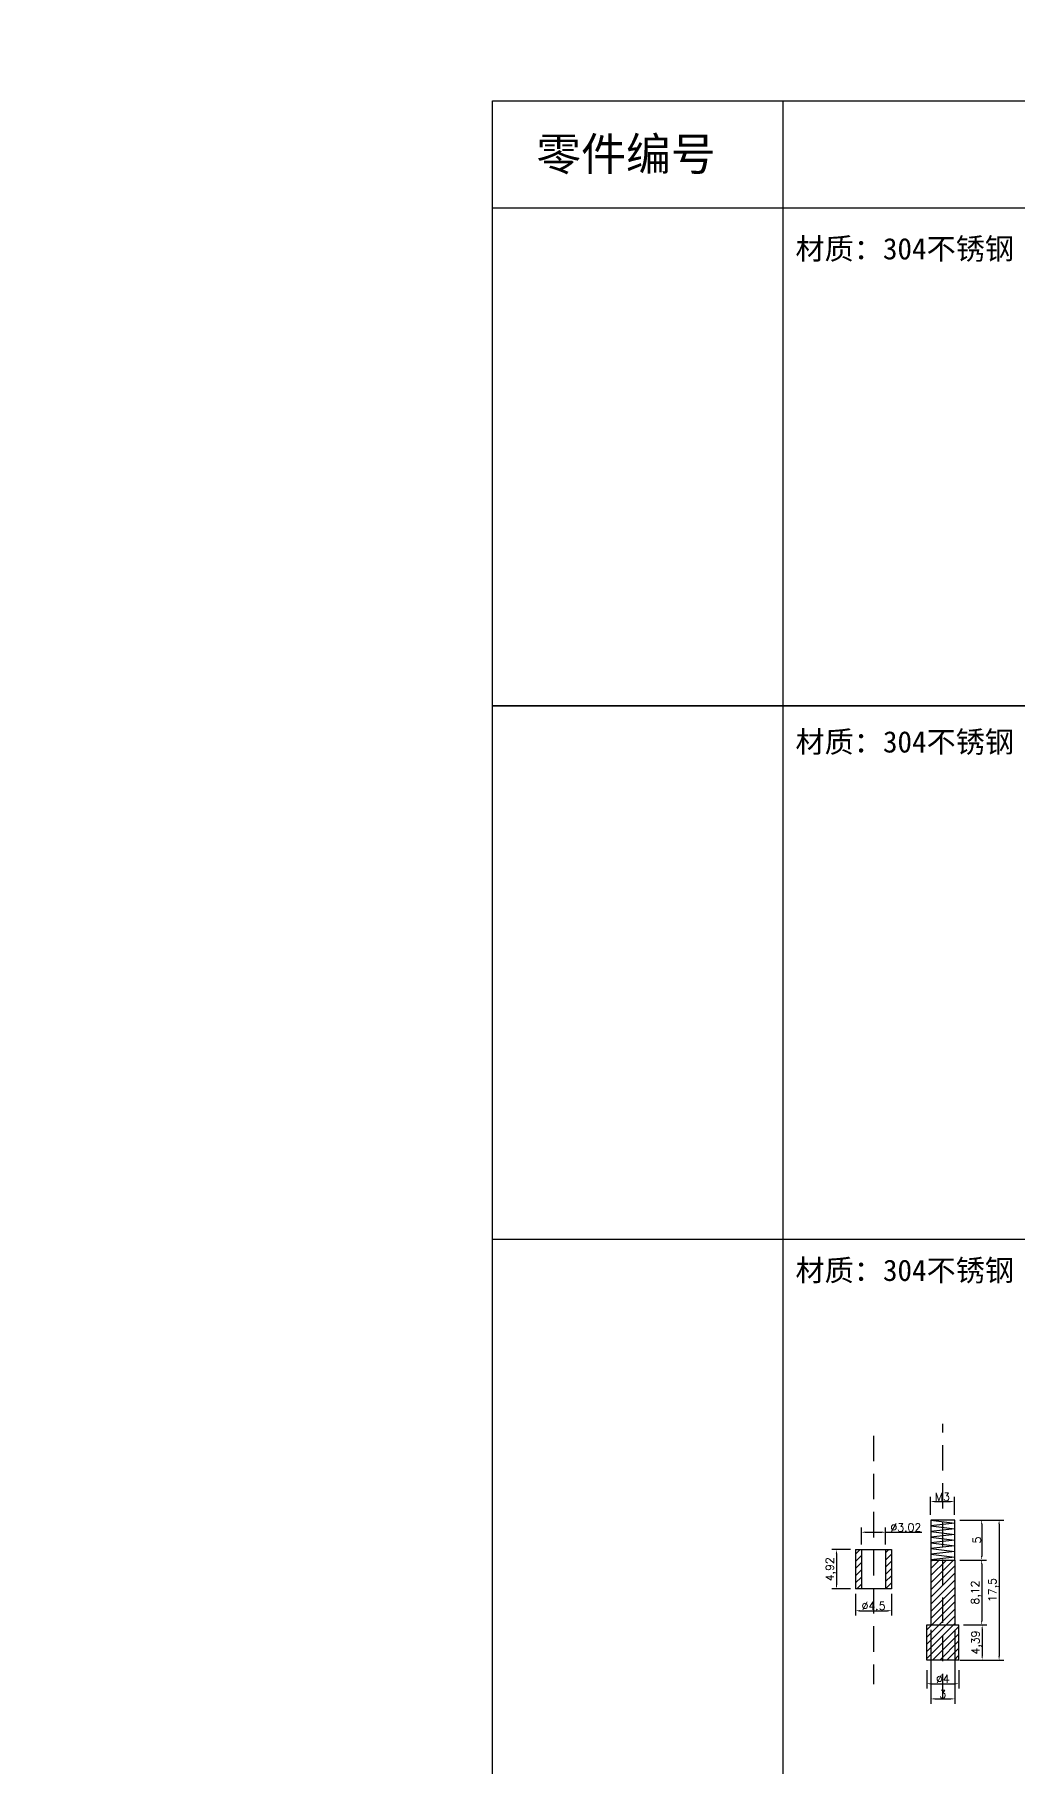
# Model space of a CAD drawing. Header units: millimetres. Extents: x 6817 to 10425, y -2870 to -164.
# Drawn here: x 10072.2 to 10195.1, y -986.2 to -769.8 of the extents above; entities that cross this region are included whole.
import ezdxf

# ---------------------------------------------------------------- set-up
doc = ezdxf.new("R2010")
doc.units = ezdxf.units.MM
doc.linetypes.add('HIDDEN', pattern=[9.525, 6.35, -3.175])
doc.layers.add('图层2', color=108, linetype='Continuous')
doc.styles.get("Standard").update_dxf_attribs({"font": 'txt', "bigfont": 'gbcbig.shx'})
doc.dimstyles.new('ISO-25', dxfattribs={"dimtxt": 1, "dimasz": 0.5, "dimexe": 0.6, "dimexo": 0.625, "dimgap": 0.1, "dimtad": 1, "dimtxsty": 'Standard', "dimcen": 2.5, "dimadec": 0, "dimazin": 0, "dimtfac": 1, "dimtmove": 0, "dimatfit": 3, "dimfxl": 1, "dimarcsym": 0})

# ---------------------------------------------------------------- blocks, each defined once
blk = doc.blocks.new('*D268')
at = {"layer": 'Defpoints', "color": 0, "linetype": 'ByBlock', "transparency": 16777216}
for p in [(10187.18, -953.11), (10184.18, -955.42), (10187.18, -955.42)]:
    blk.add_point(p, dxfattribs=at)
at = {"layer": '图层2', "color": 0, "linetype": 'ByBlock', "lineweight": -2, "transparency": 16777216}
for p, q in [((10184.18, -954.79), (10184.18, -952.51)), ((10184.68, -953.11), (10186.68, -953.11)), ((10187.18, -954.79), (10187.18, -952.51))]:
    blk.add_line(p, q, dxfattribs=at)
at = {"layer": '图层2', "color": 0, "linetype": 'ByBlock', "transparency": 16777216}
for points in [[(10184.68, -953.02), (10184.68, -953.19), (10184.18, -953.11)], [(10186.68, -953.02), (10186.68, -953.19), (10187.18, -953.11)]]:
    blk.add_solid(points, dxfattribs=at)
at = {"layer": '图层2', "color": 0, "linetype": 'ByBlock', "transparency": 16777216, "insert": (10185.68, -952.51), "char_height": 1, "attachment_point": 5}
blk.add_mtext('M3', dxfattribs=at)
blk = doc.blocks.new('*D269')
at = {"layer": 'Defpoints', "color": 0, "linetype": 'ByBlock', "transparency": 16777216}
for p in [(10187.24, -955.42), (10187.24, -960.42), (10190.59, -960.42)]:
    blk.add_point(p, dxfattribs=at)
at = {"layer": '图层2', "color": 0, "linetype": 'ByBlock', "lineweight": -2, "transparency": 16777216}
for p, q in [((10187.87, -955.42), (10191.19, -955.42)), ((10190.59, -955.92), (10190.59, -959.92)), ((10187.87, -960.42), (10191.19, -960.42))]:
    blk.add_line(p, q, dxfattribs=at)
at = {"layer": '图层2', "color": 0, "linetype": 'ByBlock', "transparency": 16777216}
for points in [[(10190.51, -955.92), (10190.67, -955.92), (10190.59, -955.42)], [(10190.51, -959.92), (10190.67, -959.92), (10190.59, -960.42)]]:
    blk.add_solid(points, dxfattribs=at)
at = {"layer": '图层2', "color": 0, "linetype": 'ByBlock', "transparency": 16777216, "insert": (10189.99, -957.92), "char_height": 1, "attachment_point": 5, "rotation": 90}
blk.add_mtext('5', dxfattribs=at)
blk = doc.blocks.new('*D270')
at = {"layer": 'Defpoints', "color": 0, "linetype": 'ByBlock', "transparency": 16777216}
for p in [(10187.24, -960.42), (10187.68, -968.53), (10190.59, -968.53)]:
    blk.add_point(p, dxfattribs=at)
at = {"layer": '图层2', "color": 0, "linetype": 'ByBlock', "lineweight": -2, "transparency": 16777216}
for p, q in [((10187.87, -960.42), (10191.19, -960.42)), ((10190.59, -960.92), (10190.59, -968.03)), ((10188.31, -968.53), (10191.19, -968.53))]:
    blk.add_line(p, q, dxfattribs=at)
at = {"layer": '图层2', "color": 0, "linetype": 'ByBlock', "transparency": 16777216}
for points in [[(10190.51, -960.92), (10190.67, -960.92), (10190.59, -960.42)], [(10190.51, -968.03), (10190.67, -968.03), (10190.59, -968.53)]]:
    blk.add_solid(points, dxfattribs=at)
at = {"layer": '图层2', "color": 0, "linetype": 'ByBlock', "transparency": 16777216, "insert": (10189.91, -964.48), "char_height": 1, "attachment_point": 5, "rotation": 90}
blk.add_mtext('8,12', dxfattribs=at)
blk = doc.blocks.new('*D271')
at = {"layer": 'Defpoints', "color": 0, "linetype": 'ByBlock', "transparency": 16777216}
for p in [(10187.74, -968.53), (10187.74, -972.92), (10190.65, -972.92)]:
    blk.add_point(p, dxfattribs=at)
at = {"layer": '图层2', "color": 0, "linetype": 'ByBlock', "lineweight": -2, "transparency": 16777216}
for p, q in [((10188.37, -968.53), (10191.25, -968.53)), ((10190.65, -969.03), (10190.65, -972.42)), ((10188.37, -972.92), (10191.25, -972.92))]:
    blk.add_line(p, q, dxfattribs=at)
at = {"layer": '图层2', "color": 0, "linetype": 'ByBlock', "transparency": 16777216}
for points in [[(10190.57, -969.03), (10190.73, -969.03), (10190.65, -968.53)], [(10190.57, -972.42), (10190.73, -972.42), (10190.65, -972.92)]]:
    blk.add_solid(points, dxfattribs=at)
at = {"layer": '图层2', "color": 0, "linetype": 'ByBlock', "transparency": 16777216, "insert": (10189.97, -970.73), "char_height": 1, "attachment_point": 5, "rotation": 90}
blk.add_mtext('4,39', dxfattribs=at)
blk = doc.blocks.new('*D272')
at = {"layer": 'Defpoints', "color": 0, "linetype": 'ByBlock', "transparency": 16777216}
for p in [(10183.74, -973.53), (10187.74, -973.53), (10187.74, -975.87)]:
    blk.add_point(p, dxfattribs=at)
at = {"layer": '图层2', "color": 0, "linetype": 'ByBlock', "lineweight": -2, "transparency": 16777216}
for p, q in [((10183.74, -974.16), (10183.74, -976.47)), ((10184.24, -975.87), (10187.24, -975.87)), ((10187.74, -974.16), (10187.74, -976.47))]:
    blk.add_line(p, q, dxfattribs=at)
at = {"layer": '图层2', "color": 0, "linetype": 'ByBlock', "transparency": 16777216}
for points in [[(10184.24, -975.79), (10184.24, -975.96), (10183.74, -975.87)], [(10187.24, -975.79), (10187.24, -975.96), (10187.74, -975.87)]]:
    blk.add_solid(points, dxfattribs=at)
at = {"layer": '图层2', "color": 0, "linetype": 'ByBlock', "transparency": 16777216, "insert": (10185.74, -975.27), "char_height": 1, "attachment_point": 5}
blk.add_mtext('%%C4', dxfattribs=at)
blk = doc.blocks.new('*D273')
at = {"layer": 'Defpoints', "color": 0, "linetype": 'ByBlock', "transparency": 16777216}
for p in [(10178.59, -956.94), (10175.57, -959.12), (10178.59, -959.12)]:
    blk.add_point(p, dxfattribs=at)
at = {"layer": '图层2', "color": 0, "linetype": 'ByBlock', "lineweight": -2, "transparency": 16777216}
for p, q in [((10175.57, -958.49), (10175.57, -956.34)), ((10178.59, -958.49), (10178.59, -956.34)), ((10176.07, -956.94), (10178.09, -956.94)), ((10178.59, -956.94), (10183.12, -956.94))]:
    blk.add_line(p, q, dxfattribs=at)
at = {"layer": '图层2', "color": 0, "linetype": 'ByBlock', "transparency": 16777216}
for points in [[(10176.07, -956.86), (10176.07, -957.03), (10175.57, -956.94)], [(10178.09, -956.86), (10178.09, -957.03), (10178.59, -956.94)]]:
    blk.add_solid(points, dxfattribs=at)
at = {"layer": '图层2', "color": 0, "linetype": 'ByBlock', "transparency": 16777216, "insert": (10181.11, -956.34), "char_height": 1, "attachment_point": 5}
blk.add_mtext('%%C3.02', dxfattribs=at)
blk = doc.blocks.new('*D274')
at = {"layer": 'Defpoints', "color": 0, "linetype": 'ByBlock', "transparency": 16777216}
for p in [(10174.83, -964.03), (10179.33, -964.03), (10179.33, -966.75)]:
    blk.add_point(p, dxfattribs=at)
at = {"layer": '图层2', "color": 0, "linetype": 'ByBlock', "lineweight": -2, "transparency": 16777216}
for p, q in [((10174.83, -964.66), (10174.83, -967.35)), ((10179.33, -964.66), (10179.33, -967.35)), ((10175.33, -966.75), (10178.83, -966.75))]:
    blk.add_line(p, q, dxfattribs=at)
at = {"layer": '图层2', "color": 0, "linetype": 'ByBlock', "transparency": 16777216}
for points in [[(10175.33, -966.67), (10175.33, -966.84), (10174.83, -966.75)], [(10178.83, -966.67), (10178.83, -966.84), (10179.33, -966.75)]]:
    blk.add_solid(points, dxfattribs=at)
at = {"layer": '图层2', "color": 0, "linetype": 'ByBlock', "transparency": 16777216, "insert": (10177.08, -966.15), "char_height": 1, "attachment_point": 5}
blk.add_mtext('%%C4.5', dxfattribs=at)
blk = doc.blocks.new('*D275')
at = {"layer": 'Defpoints', "color": 0, "linetype": 'ByBlock', "transparency": 16777216}
for p in [(10174.83, -959.12), (10172.45, -964.03), (10174.83, -964.03)]:
    blk.add_point(p, dxfattribs=at)
at = {"layer": '图层2', "color": 0, "linetype": 'ByBlock', "lineweight": -2, "transparency": 16777216}
for p, q in [((10174.21, -959.12), (10171.85, -959.12)), ((10172.45, -959.62), (10172.45, -963.53)), ((10174.21, -964.03), (10171.85, -964.03))]:
    blk.add_line(p, q, dxfattribs=at)
at = {"layer": '图层2', "color": 0, "linetype": 'ByBlock', "transparency": 16777216}
for points in [[(10172.36, -959.62), (10172.53, -959.62), (10172.45, -959.12)], [(10172.36, -963.53), (10172.53, -963.53), (10172.45, -964.03)]]:
    blk.add_solid(points, dxfattribs=at)
at = {"layer": '图层2', "color": 0, "linetype": 'ByBlock', "transparency": 16777216, "insert": (10171.76, -961.57), "char_height": 1, "attachment_point": 5, "rotation": 90}
blk.add_mtext('4,92', dxfattribs=at)
blk = doc.blocks.new('*D1934')
at = {"layer": 'Defpoints', "color": 0, "linetype": 'ByBlock'}
for p in [(10187.24, -955.42), (10187.24, -972.92), (10192.77, -972.92)]:
    blk.add_point(p, dxfattribs=at)
at = {"layer": '图层2', "color": 0, "linetype": 'ByBlock', "lineweight": -2}
for p, q in [((10187.87, -955.42), (10193.37, -955.42)), ((10192.77, -955.92), (10192.77, -972.42)), ((10187.87, -972.92), (10193.37, -972.92))]:
    blk.add_line(p, q, dxfattribs=at)
at = {"layer": '图层2', "color": 0, "linetype": 'ByBlock'}
for points in [[(10192.68, -955.92), (10192.85, -955.92), (10192.77, -955.42)], [(10192.68, -972.42), (10192.85, -972.42), (10192.77, -972.92)]]:
    blk.add_solid(points, dxfattribs=at)
at = {"layer": '图层2', "color": 0, "linetype": 'ByBlock', "insert": (10192.08, -964.17), "char_height": 1, "attachment_point": 5, "rotation": 90}
blk.add_mtext('17,5', dxfattribs=at)
blk = doc.blocks.new('*D1954')
at = {"layer": 'Defpoints', "color": 0, "linetype": 'ByBlock'}
for p in [(10184.24, -968.53), (10187.24, -968.53), (10187.24, -977.77)]:
    blk.add_point(p, dxfattribs=at)
at = {"layer": '图层2', "color": 0, "linetype": 'ByBlock', "lineweight": -2}
for p, q in [((10184.24, -969.16), (10184.24, -978.37)), ((10187.24, -969.16), (10187.24, -978.37)), ((10184.74, -977.77), (10186.74, -977.77))]:
    blk.add_line(p, q, dxfattribs=at)
at = {"layer": '图层2', "color": 0, "linetype": 'ByBlock'}
for points in [[(10184.74, -977.68), (10184.74, -977.85), (10184.24, -977.77)], [(10186.74, -977.68), (10186.74, -977.85), (10187.24, -977.77)]]:
    blk.add_solid(points, dxfattribs=at)
at = {"layer": '图层2', "color": 0, "linetype": 'ByBlock', "insert": (10185.74, -977.17), "char_height": 1, "attachment_point": 5}
blk.add_mtext('3', dxfattribs=at)
blk = doc.blocks.new('*D2126')
at = {"layer": 'Defpoints', "color": 0, "linetype": 'ByBlock'}
for p in [(10223.66, -339.2), (10223.66, -344.88), (10247.6, -344.88)]:
    blk.add_point(p, dxfattribs=at)
at = {"layer": 'Defpoints', "color": 0, "linetype": 'ByBlock', "transparency": 16777216}
for p in [(8490.81, -2490.52), (8490.81, -2500.59), (8495.81, -2500.59)]:
    blk.add_point(p, dxfattribs=at)
at = {"layer": '图层2', "color": 0, "linetype": 'ByBlock', "lineweight": -2}
for p, q in [((10224.28, -339.2), (10248.2, -339.2)), ((10247.6, -339.7), (10247.6, -344.38)), ((10224.28, -344.88), (10248.2, -344.88))]:
    blk.add_line(p, q, dxfattribs=at)
at = {"layer": '图层2', "color": 0, "linetype": 'ByBlock', "lineweight": -2, "transparency": 16777216}
for p, q in [((8490.81, -2499.97), (8490.81, -2489.92)), ((8495.31, -2490.52), (8491.31, -2490.52)), ((8495.81, -2499.97), (8495.81, -2489.92))]:
    blk.add_line(p, q, dxfattribs=at)
at = {"layer": '图层2', "color": 0, "linetype": 'ByBlock'}
for points in [[(10247.52, -339.7), (10247.69, -339.7), (10247.6, -339.2)], [(10247.52, -344.38), (10247.69, -344.38), (10247.6, -344.88)]]:
    blk.add_solid(points, dxfattribs=at)
at = {"layer": '图层2', "color": 0, "linetype": 'ByBlock', "transparency": 16777216}
for points in [[(8491.31, -2490.44), (8491.31, -2490.6), (8490.81, -2490.52)], [(8495.31, -2490.44), (8495.31, -2490.6), (8495.81, -2490.52)]]:
    blk.add_solid(points, dxfattribs=at)
at = {"layer": '图层2', "color": 0, "linetype": 'ByBlock', "insert": (10246.92, -342.04), "char_height": 1, "attachment_point": 5, "rotation": 90}
blk.add_mtext('5,67', dxfattribs=at)
at = {"layer": '图层2', "color": 0, "linetype": 'ByBlock', "transparency": 16777216, "insert": (8493.31, -2489.17), "char_height": 2.5, "attachment_point": 5}
blk.add_mtext('5', dxfattribs=at)
blk = doc.blocks.new('*D2135')
at = {"layer": 'Defpoints', "color": 0, "linetype": 'ByBlock'}
for p in [(10217.81, -308.87), (10215.31, -322.35), (10217.81, -322.35), (8520.7, -2501.9), (8521.32, -2502.94), (8521.92, -2501.88), (8534.07, -2513.08), (8534.07, -2513.08)]:
    blk.add_point(p, dxfattribs=at)
at = {"layer": '图层2', "color": 0, "linetype": 'ByBlock', "lineweight": -2}
for p, q in [((10215.31, -321.73), (10215.31, -308.27)), ((10215.81, -308.87), (10217.31, -308.87)), ((10217.81, -321.73), (10217.81, -308.27)), ((8521.46, -2501.45), (8520.82, -2500.86)), ((8521.6, -2500.9), (8522.67, -2499.8)), ((8520.84, -2502.55), (8519.96, -2501.85))]:
    blk.add_line(p, q, dxfattribs=at)
for start, end in [(135.6492, 137.293), (138.9369, 139.8318)]:
    blk.add_arc((8534.07, -2513.08), 17.43, start, end, dxfattribs=at)
at = {"layer": '图层2', "color": 0, "linetype": 'ByBlock'}
for points in [[(10215.81, -308.79), (10215.81, -308.96), (10215.31, -308.87)], [(10217.31, -308.79), (10217.31, -308.96), (10217.81, -308.87)], [(8520.86, -2501.58), (8520.99, -2501.69), (8521.26, -2501.26)], [(8520.81, -2501.89), (8520.68, -2501.79), (8520.43, -2502.23)]]:
    blk.add_solid(points, dxfattribs=at)
at = {"layer": '图层2', "color": 0, "linetype": 'ByBlock', "insert": (10216.56, -308.19), "char_height": 1, "attachment_point": 5}
blk.add_mtext('2,5', dxfattribs=at)
at = {"layer": '图层2', "color": 0, "linetype": 'ByBlock', "insert": (8521.71, -2499.93), "char_height": 1, "attachment_point": 5, "rotation": 45.6492}
blk.add_mtext('4°', dxfattribs=at)
blk = doc.blocks.new('*D2136')
at = {"layer": 'Defpoints', "color": 0, "linetype": 'ByBlock'}
for p in [(10215.31, -305.16), (10187.99, -322.35), (10215.31, -322.35), (8518.44, -2501.94), (8521.32, -2502.94), (8518.95, -2504.56), (8534.07, -2513.08), (8534.07, -2513.08)]:
    blk.add_point(p, dxfattribs=at)
at = {"layer": '图层2', "color": 0, "linetype": 'ByBlock', "lineweight": -2}
for p, q in [((10187.99, -321.73), (10187.99, -304.56)), ((10215.31, -321.73), (10215.31, -304.56)), ((10188.49, -305.16), (10214.81, -305.16)), ((8520.84, -2502.55), (8518.59, -2500.76)), ((8518.41, -2504.25), (8516.83, -2503.36))]:
    blk.add_line(p, q, dxfattribs=at)
blk.add_arc((8534.07, -2513.08), 19.19, 142.9688, 149.0795, dxfattribs=at)
at = {"layer": '图层2', "color": 0, "linetype": 'ByBlock'}
for points in [[(10188.49, -305.08), (10188.49, -305.24), (10187.99, -305.16)], [(10214.81, -305.08), (10214.81, -305.24), (10215.31, -305.16)], [(8518.68, -2501.48), (8518.81, -2501.58), (8519.06, -2501.13)], [(8517.68, -2503.27), (8517.53, -2503.18), (8517.35, -2503.66)]]:
    blk.add_solid(points, dxfattribs=at)
at = {"layer": '图层2', "color": 0, "linetype": 'ByBlock', "insert": (10201.65, -304.48), "char_height": 1, "attachment_point": 5}
blk.add_mtext('27,32', dxfattribs=at)
at = {"layer": '图层2', "color": 0, "linetype": 'ByBlock', "insert": (8517.66, -2502.03), "char_height": 1, "attachment_point": 5, "rotation": 56.0242}
blk.add_mtext('9°', dxfattribs=at)

msp = doc.modelspace()

# ---------------------------------------------------------------- hatches: boundary and pattern name
at = {"layer": '图层2', "linetype": 'ByBlock'}
h = msp.add_hatch(dxfattribs=at)
h.set_pattern_fill('ANSI31', color=4, scale=0.2)
h.set_pattern_definition([(45, (9428.1238, -250.6968), (-0.4490128, 0.4490128), [])])
h.paths.add_polyline_path([(10174.83, -964.032), (10175.57, -964.032), (10175.57, -959.117), (10174.83, -959.117)])
h.paths.add_polyline_path([(10178.59, -964.032), (10179.33, -964.032), (10179.33, -959.117), (10178.59, -959.117)])
h = msp.add_hatch(dxfattribs=at)
h.set_pattern_fill('ANSI31', color=4, scale=0.2)
h.set_pattern_definition([(45, (9428.1238, -251.9985), (-0.4490128, 0.4490128), [])])
h.paths.add_polyline_path([(10185.743, -960.418), (10184.243, -960.418), (10184.243, -968.533), (10185.743, -968.533)])
h.paths.add_polyline_path([(10187.243, -960.418), (10185.743, -960.418), (10185.743, -968.533), (10187.243, -968.533)])
h.paths.add_polyline_path([(10183.743, -972.918), (10185.743, -972.918), (10185.743, -968.533), (10183.743, -968.533)])
h.paths.add_polyline_path([(10185.743, -972.918), (10187.743, -972.918), (10187.743, -968.533), (10185.743, -968.533)])

# ---------------------------------------------------------------- linework, layer by layer
at = {"layer": '图层2', "color": 2, "linetype": 'ByBlock'}
for p, q in [((10129.479, -778.098), (10425.184, -778.098)), ((10129.479, -853.694), (10129.479, -778.098)), ((10165.746, -778.098), (10165.746, -853.694)), ((10129.479, -791.449), (10425.184, -791.449)), ((10425.184, -853.694), (10129.479, -853.694)), ((10129.479, -1043.18), (10129.479, -853.694)), ((10129.479, -853.694), (10425.184, -853.694)), ((10165.746, -853.694), (10165.746, -1043.18)), ((10425.184, -920.377), (10129.479, -920.377))]:
    msp.add_line(p, q, dxfattribs=at)
at = {"layer": '图层2', "color": 3, "linetype": 'HIDDEN', "ltscale": 0.5}
for p, q in [((10185.743, -977.81), (10185.743, -943.396)), ((10177.08, -944.883), (10177.08, -975.944))]:
    msp.add_line(p, q, dxfattribs=at)
at = {"layer": '图层2', "color": 62, "linetype": 'ByBlock'}
for p, q in [((10187.243, -955.418), (10184.243, -955.418)), ((10184.243, -955.418), (10184.243, -960.418)), ((10187.243, -960.418), (10187.243, -955.418)), ((10184.243, -960.418), (10187.243, -960.418)), ((10184.243, -960.418), (10184.243, -968.533)), ((10187.243, -960.418), (10187.243, -968.533)), ((10183.743, -968.533), (10187.743, -968.533)), ((10183.743, -972.918), (10183.743, -968.533)), ((10187.743, -972.918), (10187.743, -968.533)), ((10187.743, -972.918), (10183.743, -972.918))]:
    msp.add_line(p, q, dxfattribs=at)
at = {"layer": '图层2', "color": 1, "linetype": 'ByBlock'}
for p, q in [((10174.83, -959.117), (10179.33, -959.117)), ((10174.83, -959.117), (10174.83, -964.032)), ((10175.57, -959.117), (10175.57, -964.032)), ((10178.59, -959.117), (10178.59, -964.032)), ((10179.33, -959.117), (10179.33, -964.032)), ((10179.33, -964.032), (10174.83, -964.032))]:
    msp.add_line(p, q, dxfattribs=at)
at = {"layer": '图层2', "color": 62, "linetype": 'ByBlock'}
for points in [[(10184.243, -955.418), (10187.243, -955.793), (10184.243, -956.126)], [(10184.243, -956.126), (10187.243, -956.501), (10184.243, -956.834)], [(10184.243, -956.834), (10187.243, -957.208), (10184.243, -957.542)], [(10184.243, -957.542), (10187.243, -957.916), (10184.243, -958.249)], [(10184.243, -958.249), (10187.243, -958.624), (10184.243, -958.957)], [(10184.243, -958.957), (10187.243, -959.332), (10184.243, -959.665)], [(10184.243, -959.665), (10187.243, -960.039), (10184.243, -960.373)]]:
    msp.add_lwpolyline(points, dxfattribs=at)

# ---------------------------------------------------------------- texts
at = {"color": 2, "attachment_point": 1}
for s, insert, char_height, width in [('{\\fSimSun|b0|i0|c134|p2;零件编号}', (10134.927, -782.676), 4.10936, 23.9662), ('{\\fSimSun|b0|i0|c134|p2;材质：304不锈钢}', (10167.323, -795.233), 2.67108, 31.32319), ('{\\fSimSun|b0|i0|c134|p2;材质：304不锈钢}', (10167.323, -856.849), 2.67108, 31.32319), ('{\\fSimSun|b0|i0|c134|p2;材质：304不锈钢}', (10167.323, -922.878), 2.67108, 31.32319)]:
    msp.add_mtext(s, dxfattribs=dict(at, insert=insert, char_height=char_height, width=width))

# ---------------------------------------------------------------- dimensions: what is measured, and where the dimension line sits
at = {"layer": '图层2', "color": 2, "linetype": 'ByBlock'}
for base, p1, p2, picture, middle in [((10215.309, -305.16), (10187.985, -322.353), (10215.309, -322.353), '*D2136', (10201.647, -304.476)), ((10217.809, -308.872), (10215.309, -322.353), (10217.809, -322.353), '*D2135', (10216.559, -308.188))]:
    dim = msp.add_linear_dim(base=base, p1=p1, p2=p2, dimstyle='ISO-25', dxfattribs=at)
    dim.commit()
    dim.dimension.update_dxf_attribs({"geometry": picture, "text_midpoint": middle})
for base, p1, p2, picture, middle in [((10247.6033, -344.8767), (10223.6566, -339.202), (10223.6566, -344.8767), '*D2126', (10246.9199, -342.0394)), ((10190.591, -960.418), (10187.243, -955.418), (10187.243, -960.418), '*D269', (10189.991, -957.918)), ((10172.445501821, -964.031523935), (10174.83013121, -959.116523935), (10174.83013121, -964.031523935), '*D275', (10171.762168488, -961.574023935)), ((10190.590746106, -968.533264104), (10187.242915871, -960.418264104), (10187.68332775, -968.533264104), '*D270', (10189.907412772, -964.475764104)), ((10190.650334226, -972.918264104), (10187.742915871, -968.533264104), (10187.742915871, -972.918264104), '*D271', (10189.967000893, -970.725764104))]:
    dim = msp.add_linear_dim(base=base, p1=p1, p2=p2, angle=90, dimstyle='ISO-25', dxfattribs=at)
    dim.commit()
    dim.dimension.update_dxf_attribs({"geometry": picture, "text_midpoint": middle})
for base, p1, p2, text, picture, middle in [((10187.183, -953.108), (10184.183, -955.418), (10187.183, -955.418), 'M3', '*D268', (10185.683, -952.508)), ((10178.59, -956.944), (10175.57, -959.117), (10178.59, -959.117), '%%C3.02', '*D273', (10181.107, -956.344)), ((10179.33, -966.754), (10174.83, -964.032), (10179.33, -964.032), '%%C4.5', '*D274', (10177.08, -966.154)), ((10187.743, -975.872), (10183.743, -973.533), (10187.743, -973.533), '%%C4', '*D272', (10185.743, -975.272))]:
    dim = msp.add_linear_dim(base=base, p1=p1, p2=p2, text=text, dimstyle='ISO-25', dxfattribs=at)
    dim.commit()
    dim.dimension.update_dxf_attribs({"geometry": picture, "text_midpoint": middle})
at = {"layer": '图层2', "color": 3, "linetype": 'ByBlock'}
dim = msp.add_linear_dim(base=(10192.768, -972.918), p1=(10187.243, -955.418), p2=(10187.243, -972.918), angle=90, dimstyle='ISO-25', dxfattribs=at)
dim.commit()
dim.dimension.update_dxf_attribs({"geometry": '*D1934', "text_midpoint": (10192.084, -964.168)})
dim = msp.add_linear_dim(base=(10187.243, -977.768), p1=(10184.243, -968.533), p2=(10187.243, -968.533), dimstyle='ISO-25', dxfattribs=at)
dim.commit()
dim.dimension.update_dxf_attribs({"geometry": '*D1954', "text_midpoint": (10185.743, -977.168)})

doc.saveas('drawing.dxf')
